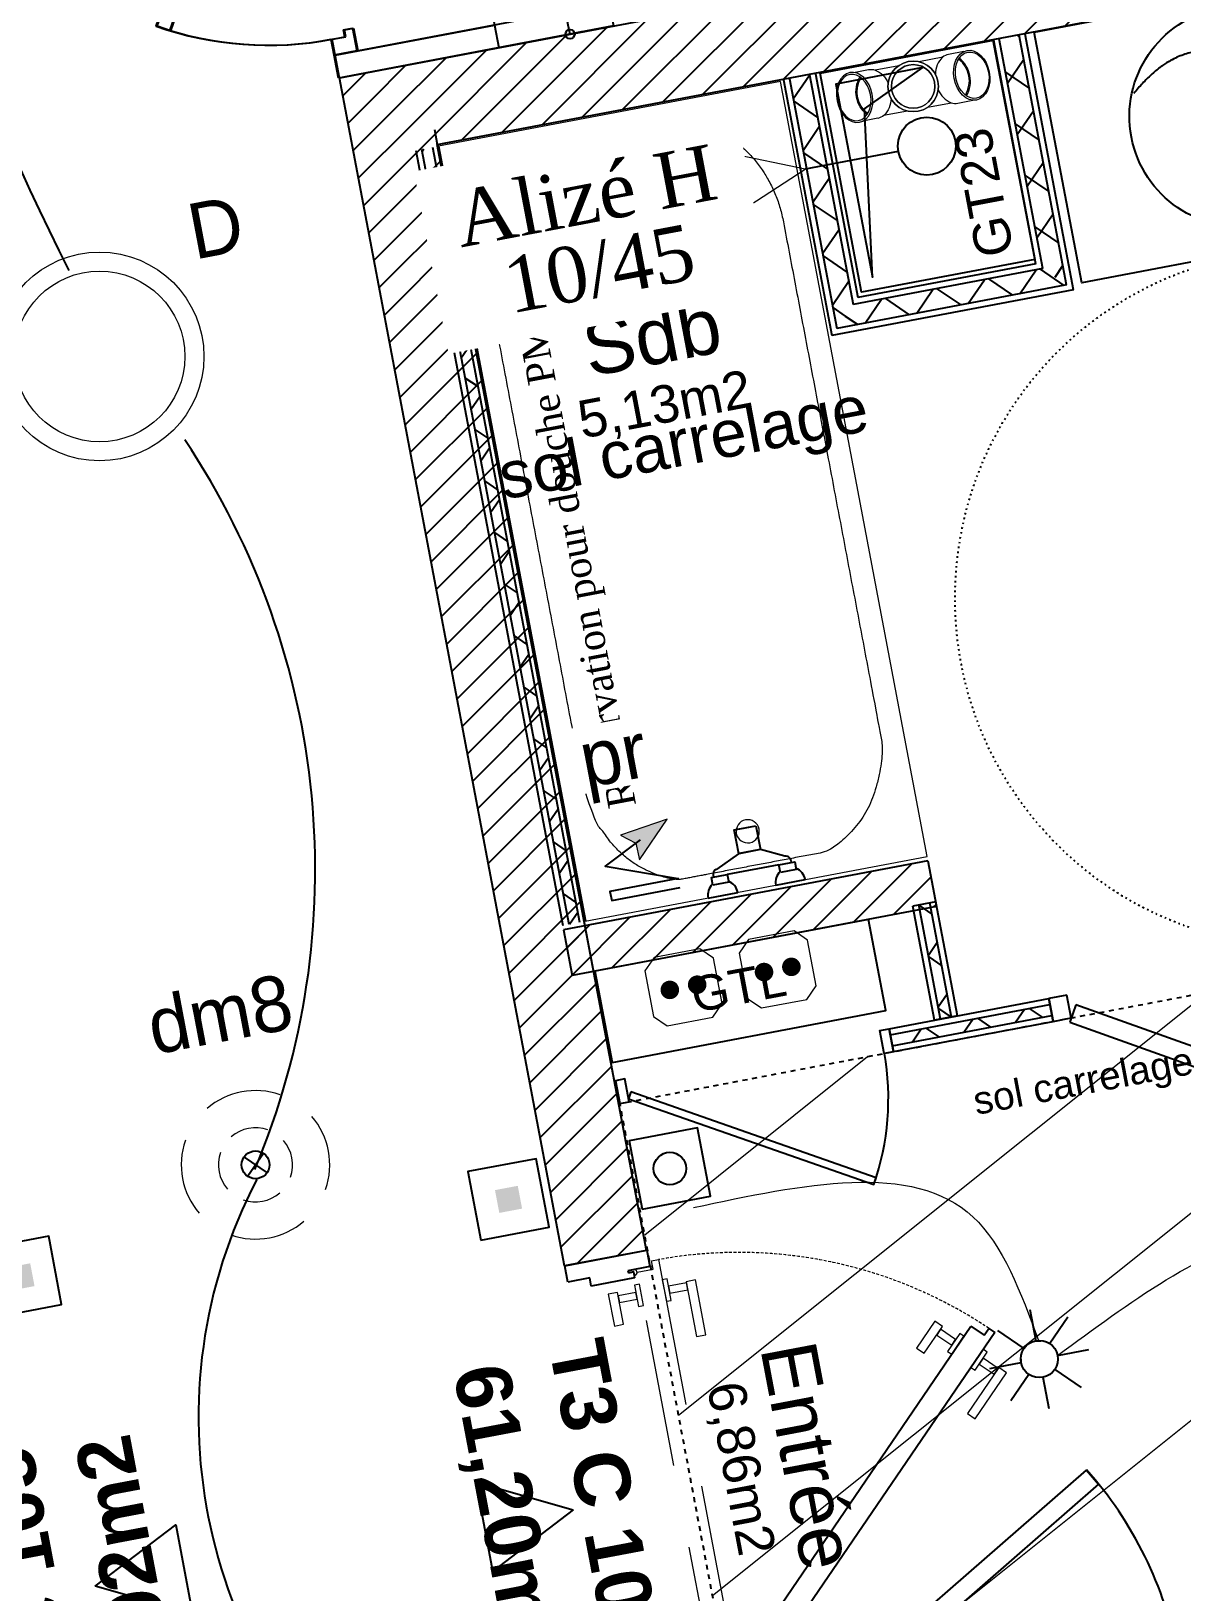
# Model space of a CAD drawing. Header units: centimetres. Extents: x 209280 to 319866, y -365283 to -277503.
# Drawn here: x 226181 to 228661, y -345471 to -342107 of the extents above; entities that cross this region are included whole.
import ezdxf

# ---------------------------------------------------------------- set-up
doc = ezdxf.new("R2010")
doc.units = ezdxf.units.CM
doc.header["$PDMODE"] = 67
for name, pattern in [('Style de ligne -1', [0.41664, 0.20828, -0.20836]), ('Style de ligne -16', [0.192476, 0.123031, -0.069444]), ('Style de ligne -5', [0.20828, 0.069425, -0.138855])]:
    doc.linetypes.add(name, pattern=pattern)
doc.layers.get('0').update_dxf_attribs({"color": 252})
for name, color, linetype in [('3-BAT C-Niveau 1', 252, 'Continuous'), ('prlm-EAU-CHU', 42, 'Continuous'), ('prlm-GT', 242, 'Continuous'), ('prlm-MOD', 64, 'Continuous'), ('prlm-MOD-PB', 123, 'Continuous'), ('prlm-VMC', 93, 'Continuous')]:
    doc.layers.add(name, color=color, linetype=linetype)
for name, color, linetype, lineweight in [('prlm-ELEC-CFO', 1, 'Continuous', 25), ('prlm-GAZ', 2, 'Continuous', 25), ('RESERAVTION', 5, 'Continuous', 25)]:
    doc.layers.add(name, color=color, linetype=linetype, lineweight=lineweight)
doc.styles.add('Arial', font='arial.ttf')
doc.styles.add('Geneva', font='arial.ttf')
doc.styles.add('Geneva (bold)', font='arialbd.ttf')
doc.styles.add('Helvetica', font='arial.ttf')
doc.styles.add('prlm-elec-cfo', font='comic.ttf', dxfattribs={"height": 12})
doc.styles.add('prlm-vmc', font='pala.ttf', dxfattribs={"height": 14})
doc.styles.get("Standard").update_dxf_attribs({"font": 'isocp.shx', "height": 100})
doc.dimstyles.get("Standard").update_dxf_attribs({"dimtxt": 100, "dimasz": 20, "dimexe": 0.18, "dimexo": 0.0625, "dimgap": 0, "dimtad": 0, "dimtoh": 1, "dimdec": 0, "dimlfac": 0.1, "dimzin": 0, "dimdsep": 46, "dimtxsty": 'Arial', "dimblk": 'ORIGIN', "dimcen": 0.09, "dimclrd": 256, "dimclre": 256, "dimclrt": 256, "dimadec": 0, "dimazin": 0, "dimtfac": 1, "dimtdec": 0, "dimtofl": 0, "dimtmove": 0, "dimatfit": 3, "dimldrblk": 'ORIGIN', "dimfxl": 1, "dimtolj": 1, "dimtzin": 0, "dimlwd": -1, "dimlwe": 25, "dimarcsym": 0})
pattern_1 = [(45, (89146.82, 134700.79), (-31.2347524, 39.0434405), [])]

# ---------------------------------------------------------------- blocks, each defined once
blk = doc.blocks.new('Groupe-315-1')
at = {"linetype": 'Continuous'}
for p, q in [((13831.67, -47596.19), (13846.56, -47674.79)), ((13777.3, -47606.48), (13772.39, -47607.41)), ((13772.39, -47607.41), (13773.04, -47610.85)), ((13778.23, -47611.39), (13777.3, -47606.48)), ((13773.04, -47610.85), (13775.99, -47610.29)), ((13775.99, -47610.29), (13776.27, -47611.77)), ((13776.27, -47611.77), (13778.23, -47611.39)), ((13789.29, -47680.54), (13791.26, -47680.17)), ((13791.26, -47680.17), (13792.19, -47685.08)), ((13786.62, -47682.58), (13789.57, -47682.02)), ((13787.28, -47686.02), (13786.62, -47682.58)), ((13789.57, -47682.02), (13789.29, -47680.54)), ((13792.19, -47685.08), (13787.28, -47686.02))]:
    blk.add_line(p, q, dxfattribs=at)
at = {"linetype": 'Continuous', "flags": 128}
for points in [[(13772.39, -47607.41), (13831.67, -47596.19), (13830.74, -47591.27), (13771.46, -47602.5)], [(13831.67, -47596.19), (13835.39, -47615.84), (13815.74, -47619.56), (13812.02, -47599.91)], [(13775.87, -47611.84), (13751.77, -47680.75), (13748.94, -47679.76), (13773.04, -47610.85)], [(13788.21, -47690.93), (13787.28, -47686.02), (13846.56, -47674.79), (13847.49, -47679.7)]]:
    blk.add_lwpolyline(points, close=True, dxfattribs=at)
at = {"linetype": 'Continuous'}
blk.add_arc((13773.04, -47610.85), 73, 250.7236, 280.7236, dxfattribs=at)
at = {"insert": (13814.53, -47643), "char_height": 9.966, "width": 55.6525, "attachment_point": 5, "rotation": 280.7236, "line_spacing_factor": 0.72537, "style": 'Geneva'}
blk.add_mtext('GDF', dxfattribs=at)
blk = doc.blocks.new('xi.gdf70')
at = {"linetype": 'Continuous'}
for p, q in [((0, 0), (80, 0)), ((0, -30), (0, -35)), ((5, -30), (0, -30)), ((5, -32), (5, -30)), ((75, -30), (80, -30)), ((75, -32), (75, -30)), ((80, -30), (80, -35)), ((3.5, -32), (5, -32)), ((3.5, -35), (3.5, -32)), ((76.5, -32), (75, -32)), ((76.5, -35), (76.5, -32)), ((0, -35), (3.5, -35)), ((80, -35), (76.5, -35))]:
    blk.add_line(p, q, dxfattribs=at)
at = {"linetype": 'Continuous', "flags": 128}
for points in [[(0, -35), (0, 0), (-5, 0), (-5, -35)], [(0, 0), (20, 0), (20, -20), (0, -20)], [(85, -35), (80, -35), (80, 0), (85, 0)], [(5, -32.4), (68.22, -68.9), (66.72, -71.5), (3.5, -35)]]:
    blk.add_lwpolyline(points, close=True, dxfattribs=at)
at = {"linetype": 'Continuous'}
blk.add_arc((3.5, -35), 73, 330, 0, dxfattribs=at)
at = {"insert": (42.81, -12.22), "char_height": 9.966, "width": 55.6525, "attachment_point": 5, "line_spacing_factor": 0.72537, "style": 'Geneva'}
blk.add_mtext('GDF', dxfattribs=at)
blk = doc.blocks.new('xi.cee1')
at = {"layer": 'prlm-EAU-CHU', "color": 0, "lineweight": 13}
for p, q in [((7.43, 5), (2.17, 5)), ((12.09, 5.34), (8.77, 5.34)), ((2.17, -5), (7.43, -5)), ((8.77, -5.34), (12.09, -5.34))]:
    blk.add_line(p, q, dxfattribs=at)
for radius in [5.45, 4.69]:
    blk.add_circle((0, 0), radius, dxfattribs=at)
for centre, radius, start, end in [((10.09, 0.78), 4.99, 122.4397, 169.5051), ((8.79, 2.49), 2.86, 90.508, 118.9381), ((6.35, 0), 5.87, 317.8112, 42.1667), ((6.14, 0), 6.3, 318.9248, 41.0752), ((10.09, -0.78), 4.99, 190.4949, 237.5603), ((8.79, -2.49), 2.86, 241.0619, 269.492)]:
    blk.add_arc(centre, radius, start, end, dxfattribs=at)
for centre, major_axis, ratio in [((12.84, 0), (0, -5.44), 0.708306), ((12.94, 0), (0, -5.05), 0.707331)]:
    blk.add_ellipse(centre, major_axis=major_axis, ratio=ratio, dxfattribs=at)
blk = doc.blocks.new('xi.be')
at = {"layer": 'prlm-VMC', "color": 0, "linetype": 'ByBlock', "lineweight": 5, "flags": 128}
blk.add_lwpolyline([(-6.17, -15), (6.17, -15), (0, 0)], close=True, dxfattribs=at)
at = {"layer": 'prlm-VMC', "color": 0, "linetype": 'ByBlock', "lineweight": 5}
blk.add_solid([(0, -1), (5.17, -14), (-5.17, -14), (0, -1)], dxfattribs=at)
blk = doc.blocks.new('xi.BSO')
at = {"layer": 'prlm-ELEC-CFO', "lineweight": 5}
blk.add_hatch(color=0, dxfattribs=at).paths.add_polyline_path([(-2.5, -2.5), (2.5, -2.5), (2.5, 2.5), (-2.5, 2.5)])
at = {"layer": 'prlm-ELEC-CFO', "color": 0, "flags": 128}
blk.add_lwpolyline([(-7.5, -7.5), (7.5, -7.5), (7.5, 7.5), (-7.5, 7.5)], close=True, dxfattribs=at)
blk = doc.blocks.new('xi.PR')
at = {"layer": 'prlm-ELEC-CFO', "lineweight": 5}
blk.add_hatch(color=0, dxfattribs=at).paths.add_polyline_path([(-3, 6), (-0.1, 3.7), (0, 0), (7.5, 7.5)])
at = {"layer": 'prlm-ELEC-CFO', "color": 0, "lineweight": 5, "flags": 128}
blk.add_lwpolyline([(-3, 6), (-0.1, 3.7), (0, 0), (7.5, 7.5)], close=True, dxfattribs=at)
at = {"layer": 'prlm-ELEC-CFO', "color": 0}
blk.add_lwpolyline([(0.95, 4.23), (-7.5, 0), (7.5, -5.5), (-7.5, -5.5), (-7.5, -7.5), (7.5, -7.5)], dxfattribs=at)
blk = doc.blocks.new('xi.dchrob')
at = {"layer": 'prlm-MOD', "color": 161}
for p, q in [((8.16, -2.3), (8.16, 2.3)), ((13.38, 1.16), (13.38, -1.16))]:
    blk.add_line(p, q, dxfattribs=at)
for points in [[(0, 10.66), (0, 4.16)], [(5.77, 7.56), (8.16, 2.38)], [(4.19, -5.66), (4.19, 5.66)], [(5.77, -7.26), (8.16, -2.37)], [(0, -4.16), (0, -10.66)]]:
    blk.add_lwpolyline(points, dxfattribs=at)
for points in [[(2.5, 9.16), (4.19, 9.16), (4.19, 5.66), (2.5, 5.66)], [(13.38, -2.37), (8.16, -2.37), (8.16, 2.38), (13.38, 2.38)], [(2.5, -5.66), (4.19, -5.66), (4.19, -9.16), (2.5, -9.16)]]:
    blk.add_lwpolyline(points, close=True, dxfattribs=at)
for centre, radius, start, end in [((0, 7.41), 3.25, 32.579, 90), ((4.65, 7.56), 1.13, 0, 114.0743), ((0, 7.41), 3.25, 270, 327.421), ((0, -7.41), 3.25, 32.579, 90), ((0, -7.41), 3.25, 270, 327.421), ((4.65, -7.26), 1.13, 245.9257, 360)]:
    blk.add_arc(centre, radius, start, end, dxfattribs=at)
blk = doc.blocks.new('xi.PCGTL')
at = {"layer": 'prlm-ELEC-CFO', "color": 0, "lineweight": 0}
blk.add_lwpolyline([(-7.5, -5), (-5, -7.5), (5, -7.5), (7.5, -5), (7.5, 5), (5, 7.5), (-5, 7.5), (-7.5, 5)], close=True, dxfattribs=at)
at = {"layer": 'prlm-ELEC-CFO', "color": 0, "linetype": 'ByBlock', "lineweight": 5, "const_width": 2}
for points in [[(-4, 0, 1), (-2, 0, 1)], [(2, 0, 1), (4, 0, 1)]]:
    blk.add_lwpolyline(points, format="xyb", close=True, dxfattribs=at)
blk = doc.blocks.new('xi.BP')
at = {"layer": 'prlm-ELEC-CFO', "color": 0, "flags": 128}
blk.add_lwpolyline([(-7.5, -7.5), (7.5, -7.5), (7.5, 7.5), (-7.5, 7.5)], close=True, dxfattribs=at)
at = {"layer": 'prlm-ELEC-CFO', "color": 0}
blk.add_circle((0, 0), 3.5, dxfattribs=at)
blk = doc.blocks.new('xi.SPOT')
at = {"color": 0, "lineweight": 5}
blk.add_wipeout([(-4, 0), (-2.83, -2.83), (0, -4), (2.83, -2.83), (4, 0), (2.83, 2.83), (0, 4), (-2.83, 2.83)], dxfattribs=at).dxf.layer = 'prlm-ELEC-CFO'
at = {"layer": 'prlm-ELEC-CFO', "color": 0, "linetype": 'ByBlock', "lineweight": -2, "flags": 128}
for points in [[(0, 10.88), (0, 4)], [(-7.69, 7.69), (-2.83, 2.83)], [(7.69, 7.69), (2.83, 2.83)], [(-10.88, 0), (-4, 0)], [(4, 0), (10.88, 0)], [(-2.83, -2.83), (-7.69, -7.69)], [(2.83, -2.83), (7.69, -7.69)], [(0, -4), (0, -10.88)]]:
    blk.add_lwpolyline(points, dxfattribs=at)
at = {"layer": 'prlm-ELEC-CFO', "color": 0, "linetype": 'ByBlock', "lineweight": -2}
blk.add_circle((0, 0), 4, dxfattribs=at)
blk = doc.blocks.new('xi.dm8')
at = {"layer": 'prlm-ELEC-CFO', "color": 0}
for points in [[(-2.12, 2.12), (2.12, -2.12)], [(2.12, 2.12), (-2.12, -2.12)]]:
    blk.add_lwpolyline(points, dxfattribs=at)
blk.add_circle((0, 0), 3, dxfattribs=at)
at = {"layer": 'prlm-ELEC-CFO', "color": 0, "lineweight": 13}
for radius, start, end in [(16, 60, 120), (16, 150, 210), (8, 60, 120), (16, 330, 30), (8, 150, 210), (8, 330, 30), (8, 240, 300), (16, 240, 300)]:
    blk.add_arc((0, 0), radius, start, end, dxfattribs=at)
blk = doc.blocks.new('xi.lumD')
at = {"layer": 'prlm-ELEC-CFO', "color": 0, "linetype": 'ByBlock', "lineweight": 13}
for radius in [22.49, 18.39]:
    blk.add_circle((0, 0), radius, dxfattribs=at)
blk = doc.blocks.new('Baignoire 175x75')
at = {"linetype": 'Continuous', "lineweight": 18, "flags": 128}
blk.add_lwpolyline([(0, 0), (170, 0), (170, -75), (0, -75)], close=True, dxfattribs=at)
at = {"linetype": 'Continuous', "lineweight": 18}
blk.add_ellipse((12.5, -37), major_axis=(2.5, 0), ratio=1, dxfattribs=at)
blk.add_open_spline([(140.1, -5), (146.77, -5), (158.33, -10.35), (165, -19.6), (165, -37.5), (165, -55.4), (158.33, -64.65), (146.77, -70), (85, -70), (23.23, -70), (11.67, -64.65), (5, -55.4), (5, -37.5), (5, -19.6), (11.67, -10.35), (23.23, -5), (83.33, -5), (140.1, -5)], degree=2, knots=[0, 0, 0, 0.017264, 0.034528, 0.051791, 0.150116, 0.16738, 0.184644, 0.201908, 0.504316, 0.52158, 0.538843, 0.556107, 0.654432, 0.671696, 0.68896, 0.706224, 1, 1, 1], dxfattribs=at)
blk = doc.blocks.new('Groupe-88-1')
at = {"linetype": 'Continuous', "flags": 128}
for points in [[(13847.19, -47903.09), (13906.15, -47891.92), (13902.42, -47872.27), (13843.47, -47883.44)], [(13907.82, -47900.77), (13905.83, -47901.14), (13904.9, -47896.23), (13906.89, -47895.85)], [(13848.87, -47911.93), (13850.86, -47911.56), (13849.93, -47906.64), (13847.94, -47907.02)], [(13851.25, -47909.44), (13850.74, -47910.91), (13903.59, -47929.4), (13904.08, -47927.92)]]:
    blk.add_lwpolyline(points, close=True, dxfattribs=at)
at = {"linetype": 'Continuous'}
blk.add_arc((13850.74, -47910.91), 55.99, 340.7236, 10.0558, dxfattribs=at)
at = {"insert": (13863.61, -47884.96), "char_height": 7.565, "attachment_point": 1, "rotation": 10.7236, "line_spacing_factor": 0.834288, "style": 'Helvetica'}
blk.add_mtext('GTL', dxfattribs=at)
at = {"flags": 1}
blk.add_attdef('GTL', (13843.47, -47929.4), '', height=0.018, dxfattribs=at)
blk = doc.blocks.new('Groupe-90-1')
at = {"linetype": 'Continuous', "flags": 128}
blk.add_lwpolyline([(13938.16, -47681), (14016.76, -47666.08), (14027.01, -47720.12), (13948.42, -47735.03)], close=True, dxfattribs=at)
at = {"linetype": 'Continuous'}
for centre, major_axis in [((13982.44, -47699.21), (-4.43, 23.33)), ((13978.84, -47679.69), (1.47, 0.28)), ((13980.53, -47689.73), (2.46, 0.47))]:
    blk.add_ellipse(centre, major_axis=major_axis, ratio=1, dxfattribs=at)
blk.add_open_spline([(14001.83, -47686.22), (13994.3, -47681.23), (13978.96, -47684.04), (13965.71, -47686.66), (13959.65, -47694.22)], degree=2, dxfattribs=at)
blk = doc.blocks.new('Sol carrelage')
at = {"insert": (0, -0.78), "char_height": 10.0872, "attachment_point": 2, "line_spacing_factor": 0.834288, "style": 'Helvetica'}
blk.add_mtext('sol carrelage', dxfattribs=at)
blk = doc.blocks.new('_Origin')
at = {"color": 0, "linetype": 'ByBlock', "lineweight": -2}
blk.add_line((0, 0), (-1, 0), dxfattribs=at)
blk.add_circle((0, 0), 0.5, dxfattribs=at)
blk = doc.blocks.new('*D570')
at = {"layer": 'Defpoints', "color": 0, "transparency": 16777216}
for p in [(227208.8, -341274.9), (227342.1, -342113.8), (227366.8, -342109.1)]:
    blk.add_point(p, dxfattribs=at)
at = {"layer": 'RESERAVTION', "lineweight": 25, "transparency": 16777216}
for p, q in [((227208.7, -341274.9), (227183.9, -341279.6)), ((227366.7, -342109.1), (227341.9, -342113.8))]:
    blk.add_line(p, q, dxfattribs=at)
at = {"layer": 'RESERAVTION', "transparency": 16777216}
for p, q in [((227187.8, -341299.2), (227249.7, -341625.9)), ((227338.4, -342094.1), (227276.5, -341767.5))]:
    blk.add_line(p, q, dxfattribs=at)
at = {"layer": 'RESERAVTION', "transparency": 16777216, "xscale": 20, "yscale": 20, "zscale": 20}
for p, rotation in [((227184.1, -341279.6), 100.7236014113933), ((227342.1, -342113.8), 280.7236014113932)]:
    blk.add_blockref('_Origin', p, dxfattribs=dict(at, rotation=rotation))
at = {"layer": 'RESERAVTION', "transparency": 16777216, "insert": (227263.1, -341696.7), "char_height": 100, "attachment_point": 5, "rotation": 100.7236, "style": 'Arial'}
blk.add_mtext('\\A1;85', dxfattribs=at)

msp = doc.modelspace()

# ---------------------------------------------------------------- hatches: boundary and pattern name
at = {"linetype": 'Continuous'}
h = msp.add_hatch(dxfattribs=at)
h.set_pattern_fill('02_ISOLANT', color=256, scale=10, angle=100.745789, style=0, pattern_type=2)
h.set_pattern_definition([(145.745789, (88960.93, 134700.79), (-45.029255, -66.12387), []), (235.745789, (88960.93, 134700.79), (-66.12387, 45.029255), [])])
h.paths.add_polyline_path([(228360.984, -342619.223), (228412.419, -342654.264), (228310.253, -342115.923), (228267.025, -342124.127)])
h = msp.add_hatch(dxfattribs=at)
h.set_pattern_fill('02_ISOLANT', color=256, scale=10, angle=-79.276405, style=0, pattern_type=2)
h.set_pattern_definition([(325.723595, (88960.93, 134700.79), (45.054865, 66.106423), []), (55.723595, (88960.93, 134700.79), (66.106423, -45.054865), [])])
h.paths.add_polyline_path([(227858.318, -342201.682), (227815.086, -342209.869), (227917.012, -342748.083), (227952.057, -342696.665)])
h = msp.add_hatch(dxfattribs=at)
h.set_pattern_fill('02_ISOLANT', color=256, scale=10, angle=-79.254211, style=0, pattern_type=2)
h.set_pattern_definition([(325.745789, (88960.93, 134700.79), (45.029255, 66.12387), []), (55.745789, (88960.93, 134700.79), (66.12387, -45.029255), [])])
h.paths.add_polyline_path([(227045.828, -342357.505), (227022.248, -342361.98), (227339.217, -344032.172), (227362.796, -344027.697)])
h = msp.add_hatch(dxfattribs=at)
h.set_pattern_fill('02_ISOLANT', color=256, scale=10, angle=-169.276405, style=0, pattern_type=2)
h.set_pattern_definition([(235.723595, (88960.93, 134700.79), (66.106423, -45.054865), []), (325.723595, (88960.93, 134700.79), (-45.054865, -66.106423), [])])
h.paths.add_polyline_path([(228412.419, -342654.264), (228360.984, -342619.223), (227952.057, -342696.665), (227917.012, -342748.083)])
h = msp.add_hatch(dxfattribs=at)
h.set_pattern_fill('MURS MACONNERIE-2', color=256, scale=10, style=0, pattern_type=2)
h.set_pattern_definition([(45, (89146.82, 134700.79), (-31.2347524, 39.0434405), [])])
h.paths.add_polyline_path([(228131.692, -343993.74), (228113.047, -343895.493), (227328.306, -344044.421), (227346.951, -344142.668)])
h = msp.add_hatch(dxfattribs=at)
h.set_pattern_fill('02_ISOLANT', color=256, scale=10, angle=100.723595, style=0, pattern_type=2)
h.set_pattern_definition([(145.723595, (88960.93, 134700.79), (-45.054865, -66.106423), []), (235.723595, (88960.93, 134700.79), (-66.106423, 45.054865), [])])
h.paths.add_polyline_path([(228140.596, -344236.621), (228164.177, -344232.156), (228117.607, -343986.249), (228094.026, -343990.715)])
h = msp.add_hatch(dxfattribs=at)
h.set_pattern_fill('02_ISOLANT', color=256, scale=10, angle=10.751878, style=0, pattern_type=2)
h.set_pattern_definition([(55.751878, (88960.93, 134700.79), (-66.128656, 45.022227), []), (145.751878, (88960.93, 134700.79), (45.022227, 66.128656), [])])
h.paths.add_polyline_path([(228032.223, -344270.425), (228036.7, -344294.004), (228380.733, -344228.676), (228376.256, -344205.097)])
at = {"layer": '3-BAT C-Niveau 1', "linetype": 'Continuous'}
h = msp.add_hatch(dxfattribs=at)
h.set_pattern_fill('MURS MACONNERIE-2', color=256, scale=10, style=0, pattern_type=2)
h.set_pattern_definition(pattern_1)
h.paths.add_polyline_path([(226845.326, -342208.045), (227055.676, -342351.409), (233871.912, -341060.56), (233838.419, -340883.703)])
h = msp.add_hatch(dxfattribs=at)
h.set_pattern_fill('MURS MACONNERIE-2', color=256, scale=10, style=0, pattern_type=2)
h.set_pattern_definition(pattern_1)
h.paths.add_polyline_path([(227330.222, -344768.503), (227507.079, -344735.01), (227055.676, -342351.409), (226845.326, -342208.045)])
at = {"layer": '3-BAT C-Niveau 1', "linetype": 'Continuous', "lineweight": 18}
h = msp.add_hatch(dxfattribs=at)
h.set_pattern_fill('BA 13', color=256, scale=10, style=0, pattern_type=2)
h.set_pattern_definition([(218.65981, (88960.93, 134700.8), (-199.24783, 287.75041), [])])
h.paths.add_polyline_path([(229975.64, -343939.552), (230422.395, -346332.929), (231086.592, -346207.145), (231300.378, -347336.025), (230642.058, -347460.697), (230651.676, -347509.585), (229549.752, -347718.445), (229130.376, -345517.034), (228691.321, -345600.181), (228700.624, -345649.308), (229090.556, -345575.463), (229336.115, -346871.404), (227960.126, -347131.987), (227449.749, -344418.627)])
h.paths.add_polyline_path([(230642.018, -347460.704), (230633.221, -347462.37), (230633.917, -347466.101)])

# ---------------------------------------------------------------- linework, layer by layer
at = {"linetype": 'Continuous'}
for p, q in [((228345.787, -342608.87), (228254.253, -342126.551)), ((228360.984, -342619.223), (228267.025, -342124.127)), ((228360.984, -342619.223), (228267.025, -342124.127)), ((228412.419, -342654.264), (228310.253, -342115.923)), ((228412.419, -342654.264), (228310.253, -342115.923)), ((227815.086, -342209.869), (227917.012, -342748.083)), ((227815.086, -342209.869), (227917.012, -342748.083)), ((227858.318, -342201.682), (227952.057, -342696.665)), ((227858.318, -342201.682), (227952.057, -342696.665)), ((227871.091, -342199.263), (227962.411, -342681.473)), ((227022.248, -342361.98), (227339.217, -344032.172)), ((227022.248, -342361.98), (227339.217, -344032.172)), ((227045.828, -342357.505), (227362.796, -344027.697)), ((227045.828, -342357.505), (227362.796, -344027.697)), ((227058.6, -342355.081), (227375.568, -344025.273)), ((228360.984, -342619.223), (227952.057, -342696.665)), ((228360.984, -342619.223), (227952.057, -342696.665)), ((228427.616, -342664.617), (227906.658, -342763.275)), ((228412.419, -342654.264), (227917.012, -342748.083)), ((228412.419, -342654.264), (227917.012, -342748.083)), ((228113.047, -343895.493), (227328.306, -344044.421)), ((228113.047, -343895.493), (228131.692, -343993.74)), ((228131.692, -343993.74), (227346.951, -344142.668)), ((228127.823, -344239.04), (228081.253, -343993.134)), ((228140.596, -344236.621), (228094.026, -343990.715)), ((228140.596, -344236.621), (228094.026, -343990.715)), ((228164.177, -344232.156), (228117.607, -343986.249)), ((228164.177, -344232.156), (228117.607, -343986.249)), ((227328.306, -344044.421), (227346.951, -344142.668)), ((228029.797, -344257.654), (228373.831, -344192.325)), ((228032.223, -344270.425), (228376.256, -344205.097)), ((228032.223, -344270.425), (228376.256, -344205.097)), ((228413.128, -344184.863), (228373.831, -344192.325)), ((228373.831, -344192.325), (228383.161, -344241.458)), ((228422.458, -344233.996), (228413.128, -344184.863)), ((228432.54, -344205.746), (228419.095, -344243.419)), ((229214.25, -344484.725), (228432.54, -344205.746)), ((228036.7, -344294.004), (228380.733, -344228.676)), ((228036.7, -344294.004), (228380.733, -344228.676)), ((228383.161, -344241.458), (228422.458, -344233.996)), ((228419.095, -344243.419), (229200.806, -344522.398)), ((227330.713, -344768.41), (227507.57, -344734.917)), ((227507.57, -344734.917), (227514.201, -344769.932)), ((227337.344, -344803.424), (227330.713, -344768.41)), ((227514.201, -344769.932), (227466.959, -344778.878)), ((227466.959, -344778.878), (227467.882, -344783.753)), ((227467.882, -344783.753), (227478.77, -344781.691)), ((227478.77, -344781.691), (227481.196, -344794.502)), ((227384.506, -344794.493), (227337.344, -344803.424)), ((227387.855, -344812.179), (227384.506, -344794.493)), ((227481.196, -344794.502), (227387.855, -344812.179)), ((227687.574, -345659.075), (228206.086, -344898.291))]:
    msp.add_line(p, q, dxfattribs=at)
at = {"linetype": 'Continuous', "lineweight": 25}
for p, q in [((228345.787, -342608.87), (228254.253, -342126.551)), ((228427.616, -342664.617), (228323.025, -342113.499)), ((227802.313, -342212.288), (227906.658, -342763.275)), ((227871.091, -342199.263), (227962.411, -342681.473)), ((227009.476, -342364.404), (227326.445, -344034.596)), ((227058.6, -342355.081), (227375.568, -344025.273)), ((228345.787, -342608.87), (227962.411, -342681.473)), ((228427.616, -342664.617), (227906.658, -342763.275)), ((228130.38, -343983.83), (228081.253, -343993.134)), ((228127.823, -344239.04), (228081.253, -343993.134)), ((228176.95, -344229.737), (228130.38, -343983.83)), ((228029.797, -344257.654), (228373.831, -344192.325)), ((228383.158, -344241.447), (228373.831, -344192.325)), ((228039.125, -344306.776), (228383.158, -344241.447)), ((228176.95, -344229.737), (228127.823, -344239.04)), ((228039.125, -344306.776), (228029.797, -344257.654))]:
    msp.add_line(p, q, dxfattribs=at)
at = {"linetype": 'Continuous', "lineweight": 18}
for p, q in [((228113.047, -343895.493), (227328.306, -344044.421)), ((228131.692, -343993.74), (227346.951, -344142.668)), ((227468.083, -344779.44), (227482.821, -344776.649)), ((227468.679, -344782.584), (227468.083, -344779.44)), ((227479.487, -344780.537), (227468.679, -344782.584)), ((227481.202, -344789.596), (227479.487, -344780.537)), ((227485.723, -344784.445), (227482.362, -344789.376)), ((227482.821, -344776.649), (227484.457, -344777.764)), ((227484.457, -344777.764), (227485.723, -344784.445)), ((227482.362, -344789.376), (227481.202, -344789.596)), ((228128.514, -344887.778), (228089.091, -344945.621)), ((228145.058, -344899.054), (228128.514, -344887.778)), ((228105.635, -344956.897), (228145.058, -344899.054)), ((228140.835, -344905.251), (228132.387, -344917.646)), ((228132.387, -344917.646), (228164.72, -344939.682)), ((228173.167, -344927.287), (228140.835, -344905.251)), ((228182.178, -344914.066), (228155.709, -344952.904)), ((228164.692, -344959.027), (228191.162, -344920.189)), ((228191.162, -344920.189), (228182.178, -344914.066)), ((228089.091, -344945.621), (228105.635, -344956.897)), ((228155.709, -344952.904), (228164.692, -344959.027)), ((228164.72, -344939.682), (228173.167, -344927.287))]:
    msp.add_line(p, q, dxfattribs=at)
at = {"linetype": 'Style de ligne -16', "lineweight": 18, "ltscale": 2580.64}
for p, q in [((227486.867, -344781.888), (227521.255, -344775.375)), ((227658.178, -345686.487), (227486.867, -344781.888)), ((227517.943, -344757.886), (227532.681, -344755.095)), ((227521.255, -344775.375), (227517.943, -344757.886)), ((227532.681, -344755.095), (227710.617, -345694.672)), ((227491.798, -344807.925), (227481.116, -344809.948)), ((227481.116, -344809.948), (227489.861, -344856.127)), ((227500.543, -344854.104), (227491.798, -344807.925)), ((227551.606, -344796.598), (227540.924, -344798.621)), ((227540.924, -344798.621), (227549.67, -344844.801)), ((227560.352, -344842.778), (227551.606, -344796.598)), ((227593.028, -344805.038), (227554.583, -344812.319)), ((227554.583, -344812.319), (227557.375, -344827.057)), ((227557.375, -344827.057), (227595.819, -344819.776)), ((227612.235, -344798.857), (227592.563, -344802.582)), ((227592.563, -344802.582), (227614.892, -344920.486)), ((227595.819, -344819.776), (227593.028, -344805.038)), ((227634.563, -344916.761), (227612.235, -344798.857)), ((227444.252, -344825.58), (227424.581, -344829.305)), ((227424.581, -344829.305), (227437.606, -344898.083)), ((227457.277, -344894.358), (227444.252, -344825.58)), ((227484.093, -344825.668), (227445.648, -344832.949)), ((227445.648, -344832.949), (227448.439, -344847.687)), ((227448.439, -344847.687), (227486.884, -344840.407)), ((227486.884, -344840.407), (227484.093, -344825.668)), ((227489.861, -344856.127), (227500.543, -344854.104)), ((227549.67, -344844.801), (227560.352, -344842.778)), ((227437.606, -344898.083), (227457.277, -344894.358)), ((227614.892, -344920.486), (227634.563, -344916.761))]:
    msp.add_line(p, q, dxfattribs=at)
at = {"linetype": 'Continuous', "flags": 128}
for points in [[(228102.278, -342185.867), (227915.021, -342221.329), (227993.79, -342637.262), (227977.075, -342275.047)], [(227829.802, -345754.499), (228455.107, -345208.702), (228481.41, -345238.837), (227856.106, -345784.634)]]:
    msp.add_lwpolyline(points, close=True, dxfattribs=at)
at = {"linetype": 'Style de ligne -5', "ltscale": 50.8}
msp.add_circle((228922.134, -343329.94), 750.014, dxfattribs=at)
at = {"linetype": 'Continuous'}
msp.add_arc((227836.381, -345762.036), 830.542, 10.723595, 41.806717, dxfattribs=at)
at = {"layer": '3-BAT C-Niveau 1', "linetype": 'Continuous', "lineweight": 25}
for p, q in [((226845.326, -342208.045), (233838.419, -340883.703)), ((227055.676, -342351.409), (233871.912, -341060.56)), ((227055.676, -342351.409), (233871.912, -341060.56)), ((226845.326, -342208.045), (227435.803, -342096.221)), ((227330.222, -344768.503), (226845.326, -342208.045)), ((227330.222, -344768.503), (226845.326, -342208.045)), ((227049.616, -342319.409), (227055.676, -342351.409)), ((227507.079, -344735.01), (227055.676, -342351.409)), ((227080.703, -342483.563), (227083.109, -342496.265)), ((227507.079, -344735.01), (227114.196, -342660.419)), ((227507.079, -344735.01), (227330.222, -344768.503))]:
    msp.add_line(p, q, dxfattribs=at)
at = {"layer": '3-BAT C-Niveau 1', "linetype": 'Style de ligne -1', "ltscale": 50.8, "flags": 128}
msp.add_lwpolyline([(229975.64, -343939.552), (230422.395, -346332.929), (231086.592, -346207.145), (231300.378, -347336.025), (230642.058, -347460.697), (230651.676, -347509.585), (229549.752, -347718.445), (229130.376, -345517.034), (228691.321, -345600.181), (228700.624, -345649.308), (229090.556, -345575.463), (229336.115, -346871.404), (227960.126, -347131.987), (227449.749, -344418.627)], close=True, dxfattribs=at)
at = {"layer": '3-BAT C-Niveau 1', "linetype": 'Continuous', "flags": 128}
for points in [[(227349.185, -345294.303), (227175.703, -345426.23), (227139.573, -345234.607)], [(226318.65, -345458.735), (226492.131, -345326.808), (226528.262, -345518.431)]]:
    msp.add_lwpolyline(points, close=True, dxfattribs=at)
at = {"layer": 'prlm-ELEC-CFO'}
for centre, radius, start, end in [((230860.12, -340292.73), 5155.243, 172.881479, 206.879204), ((227648.182, -345094.596), 1106.891, 152.449495, 229.915195)]:
    msp.add_arc(centre, radius, start, end, dxfattribs=at)
at = {"layer": 'prlm-ELEC-CFO', "lineweight": 13}
for points in [[(227607.978, -344642.749), (228210.459, -344662.617), (228351.821, -344929.256)], [(228392.91, -344961.773), (228874.25, -344687.569), (229493.562, -344708.481)]]:
    msp.add_spline(points, degree=3, dxfattribs=at)
at = {"layer": 'prlm-GT', "ltscale": 50}
msp.add_lwpolyline([(227881.029, -342197.718), (228254.576, -342126.976), (228344.035, -342599.361), (227970.488, -342670.103)], close=True, dxfattribs=at)
at = {"layer": 'prlm-VMC'}
msp.add_lwpolyline([(228049.66, -342366.667), (227848.84, -342404.791)], dxfattribs=at)
msp.add_circle((228111.068, -342355.038), 62.5, dxfattribs=at)

# ---------------------------------------------------------------- block references
at = {"xscale": 10, "yscale": 10, "zscale": 10}
for name in ['Groupe-90-1', 'Groupe-88-1']:
    msp.add_blockref(name, (88960.928, 134700.79), dxfattribs=at)
at = {"yscale": 10, "zscale": 10}
for name, p, xscale, rotation in [('Baignoire 175x75', (228111.823, -343885.84), -10, 280.7235947439099), ('Sol carrelage', (227575.277, -342935.498), 10, 10.72359474379984)]:
    msp.add_blockref(name, p, dxfattribs=dict(at, xscale=xscale, rotation=rotation))
at = {"layer": '3-BAT C-Niveau 1', "xscale": 10, "yscale": 10, "zscale": 10}
msp.add_blockref('Groupe-315-1', (88960.928, 134700.79), dxfattribs=at)
at = {"layer": 'prlm-EAU-CHU', "yscale": 10, "zscale": 10, "rotation": 10.72360141139323}
for xscale in [-10, 10]:
    msp.add_blockref('xi.cee1', (228081.763, -342226.372), dxfattribs=dict(at, xscale=xscale))
at = {"layer": 'prlm-ELEC-CFO', "xscale": 10, "yscale": 10, "zscale": 10, "rotation": 10.72360141139323}
for name, p in [('xi.PR', (227491.593, -343893.31)), ('xi.PCGTL', (227789.699, -344129.656)), ('xi.PCGTL', (227586.659, -344168.108)), ('xi.dm8', (226664.209, -344550.727)), ('xi.BP', (227557.302, -344558.717)), ('xi.BSO', (227209.549, -344625.154)), ('xi.BSO', (226158.666, -344792.186))]:
    msp.add_blockref(name, p, dxfattribs=at)
at = {"layer": 'prlm-GAZ', "xscale": 10, "yscale": 10, "zscale": 10, "rotation": 280.7236014113931}
msp.add_blockref('xi.gdf70', (227030.768, -341308.155), dxfattribs=at)
at = {"layer": 'prlm-MOD', "xscale": 10, "yscale": 10, "zscale": 10, "rotation": 100.7236014113933}
msp.add_blockref('xi.dchrob', (227744.468, -343955.835), dxfattribs=at)
at = {"layer": 'prlm-VMC', "xscale": 10, "yscale": 10, "zscale": 10, "rotation": 280.723601411393}
msp.add_blockref('xi.be', (227848.84, -342404.791), dxfattribs=at)

# ---------------------------------------------------------------- texts
at = {"attachment_point": 2, "line_spacing_factor": 0.834288, "style": 'Helvetica'}
for s, insert, char_height, rotation in [('Sdb\\P{\\H0.6752x;5,13m2}\\P', (227507.4, -342706.922), 120, 10.723595), ('sol carrelage', (228442.18, -344339.713), 60, 10.723595), ('Entrée\\P{\\H0.6752x;6,86m2}\\P', (227915.699, -345166.262), 120, 280.723595)]:
    msp.add_mtext(s, dxfattribs=dict(at, insert=insert, char_height=char_height, rotation=rotation))
at = {"layer": '3-BAT C-Niveau 1'}
for s, insert, char_height, attachment_point, rotation, line_spacing_factor, style in [('GT23', (228220.278, -342600.334), 80, 1, 100.723595, 0.25, 'Geneva'), ('T3 C 104\\P61,20m2', (227301.487, -345290.746), 120, 5, 280.723595, 1.060906, 'Geneva (bold)'), ('T3 C 105\\P57,92m2', (226303.622, -345479.67), 120, 5, 100.723595, 1.060906, 'Geneva (bold)')]:
    msp.add_mtext(s, dxfattribs=dict(at, insert=insert, char_height=char_height, attachment_point=attachment_point, rotation=rotation, line_spacing_factor=line_spacing_factor, style=style))
at = {"layer": 'prlm-ELEC-CFO', "lineweight": 20, "char_height": 120, "attachment_point": 2, "rotation": 10.723601, "line_spacing_factor": 0.8, "style": 'prlm-elec-cfo', "bg_fill": 3, "box_fill_scale": 0.95, "bg_fill_color": 256, "bg_fill_transparency": 0}
for s, insert in [('D', (226567.088, -342471.359)), ('dm8', (226576.183, -344166.511))]:
    msp.add_mtext(s, dxfattribs=dict(at, insert=insert))
at = {"layer": 'prlm-MOD-PB', "insert": (227425.888, -343786.349), "char_height": 60, "width": 1403.78131, "attachment_point": 1, "rotation": 100.723601, "style": 'prlm-vmc'}
msp.add_mtext('Réservation pour douche PMR', dxfattribs=at)

# ---------------------------------------------------------------- dimensions: what is measured, and where the dimension line sits
at = {"layer": 'RESERAVTION'}
dim = msp.add_linear_dim(base=(227342.102, -342113.77), p1=(227208.799, -341274.887), p2=(227366.78, -342109.096), angle=100.723601, dimstyle='Standard', dxfattribs=at)
dim.commit()
dim.dimension.update_dxf_attribs({"geometry": '*D570', "text_midpoint": (227263.111, -341696.665)})

# ---------------------------------------------------------------- next in the draw order: linework, layer by layer
at = {"layer": 'prlm-ELEC-CFO'}
msp.add_arc((225125.799, -343914.849), 1667.133, 337.201452, 33.77514, dxfattribs=at)

# ---------------------------------------------------------------- next in the draw order: block references
at = {"layer": 'prlm-ELEC-CFO', "xscale": 10, "yscale": 10, "zscale": 10, "rotation": 10.72360141139323}
for name, p in [('xi.lumD', (226328.061, -342808.445)), ('xi.SPOT', (228353.608, -344969.216))]:
    msp.add_blockref(name, p, dxfattribs=at)

# ---------------------------------------------------------------- next in the draw order: texts
at = {"layer": 'prlm-ELEC-CFO', "lineweight": 20, "insert": (227438.368, -343684.232), "char_height": 120, "attachment_point": 5, "rotation": 10.723601, "line_spacing_factor": 0.8, "style": 'prlm-elec-cfo', "bg_fill": 3, "box_fill_scale": 1.1, "bg_fill_color": 256, "bg_fill_transparency": 0}
msp.add_mtext('pr', dxfattribs=at)
at = {"layer": 'prlm-VMC', "ltscale": 25, "insert": (227390.256, -342541.354), "char_height": 120, "width": 586.14744, "attachment_point": 5, "rotation": 10.723601, "line_spacing_factor": 0.8, "style": 'prlm-vmc', "bg_fill": 2}
msp.add_mtext('Alizé H 10/45', dxfattribs=at)

# ---------------------------------------------------------------- next in the draw order: linework, layer by layer
at = {"linetype": 'Continuous'}
for p, q in [((228257.428, -344911.742), (227718.866, -345701.943)), ((228206.086, -344898.291), (228235.008, -344918.003)), ((228235.008, -344918.003), (228245.033, -344903.294)), ((228245.033, -344903.294), (228257.428, -344911.742))]:
    msp.add_line(p, q, dxfattribs=at)
at = {"linetype": 'Continuous', "lineweight": 18}
for p, q in [((228232.479, -344948.348), (228206.009, -344987.186)), ((228214.993, -344993.309), (228241.462, -344954.471)), ((228241.462, -344954.471), (228232.479, -344948.348)), ((228266.192, -344987.663), (228198.61, -345086.823)), ((228206.009, -344987.186), (228214.993, -344993.309)), ((228232.451, -344967.692), (228224.003, -344980.087)), ((228224.003, -344980.087), (228256.336, -345002.124)), ((228264.784, -344989.729), (228232.451, -344967.692)), ((228282.736, -344998.939), (228266.192, -344987.663)), ((228215.154, -345098.098), (228282.736, -344998.939)), ((228256.336, -345002.124), (228264.784, -344989.729)), ((228198.61, -345086.823), (228215.154, -345098.098))]:
    msp.add_line(p, q, dxfattribs=at)
at = {"linetype": 'Style de ligne -16', "lineweight": 18, "ltscale": 50.8}
msp.add_arc((227705.965, -345708.265), 968.799, 56.190814, 100.303687, dxfattribs=at)

doc.saveas('drawing.dxf')
